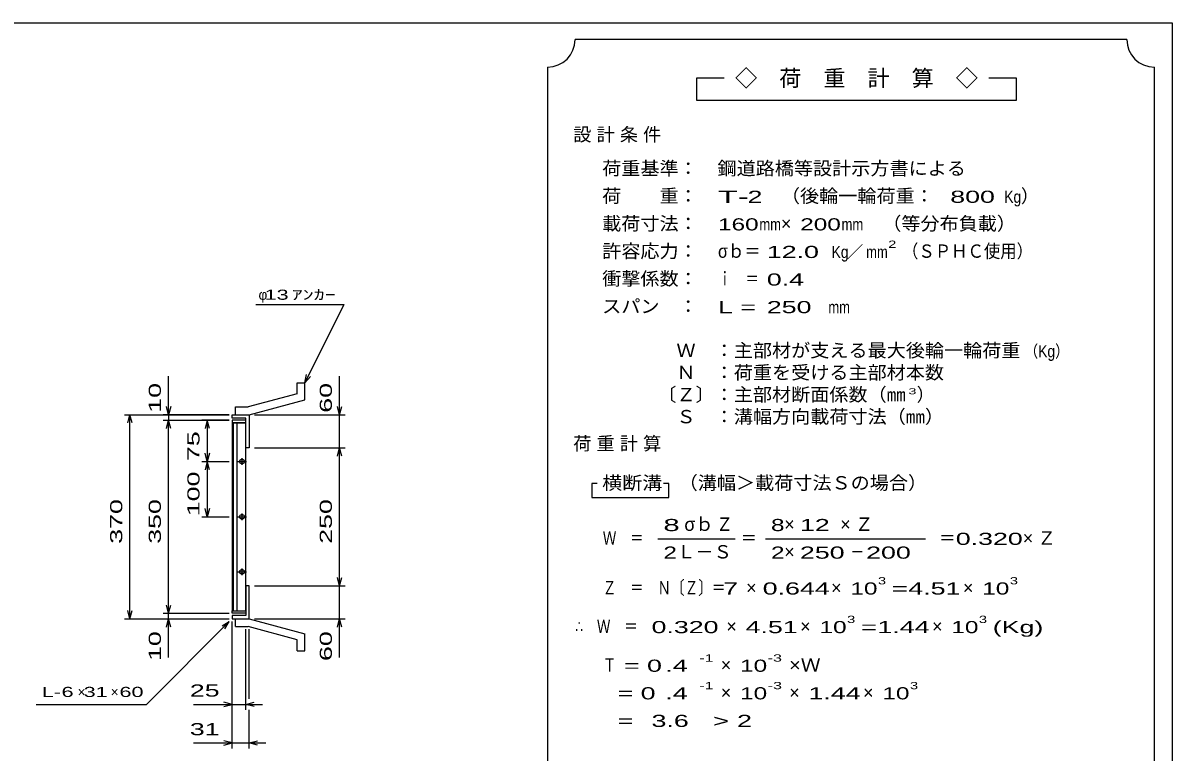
# Model space of a CAD drawing. Units: millimetres, scale not verified. Extents: x -1820 to 1731, y -1282 to 1054.
# Drawn here: x -352 to 1731, y -268 to 1054 of the extents above; entities that cross this region are included whole.
import ezdxf
from ezdxf.enums import TextEntityAlignment as Align

# ---------------------------------------------------------------- set-up
doc = ezdxf.new("R2010")
doc.units = ezdxf.units.MM
doc.header["$LTSCALE"] = 10
for name, color, linetype, lineweight in [('0_2', 150, 'Continuous', 25), ('16', 3, 'Continuous', 25), ('19', 6, 'Continuous', 25), ('22', 2, 'Continuous', 25)]:
    doc.layers.add(name, color=color, linetype=linetype, lineweight=lineweight)
doc.styles.add('ベクトル', font='')
doc.styles.get('ベクトル').set_extended_font_data('ベクトル')

msp = doc.modelspace()

# ---------------------------------------------------------------- linework, layer by layer
at = {"layer": '0_2'}
for p, q in [((-1729, 1053.5), (1731, 1053.5)), ((1731, 1053.5), (1731, -1146.5))]:
    msp.add_line(p, q, dxfattribs=at)
at = {"layer": '16'}
for p, q in [((52, 333.5), (27, 333.5)), ((27, 333.5), (27, 329)), ((52, 329), (52, 333.5)), ((27, 329), (52, 329)), ((27, 329), (27, -12)), ((52, 329), (27, 329)), ((29, 329), (29, -12)), ((36, -12), (36, 329)), ((52, -12), (52, 329)), ((37, 258.5), (53, 258.5)), ((47, 261.5), (43, 261.5)), ((43, 255.5), (47, 255.5)), ((45, 264.5), (45, 252.5)), ((37, 158.5), (53, 158.5)), ((47, 161.5), (43, 161.5)), ((43, 155.5), (47, 155.5)), ((45, 164.5), (45, 152.5)), ((45, 64.5), (45, 52.5)), ((37, 58.5), (53, 58.5)), ((47, 61.5), (43, 61.5)), ((43, 55.5), (47, 55.5)), ((27, -12), (52, -12)), ((27, -16.5), (27, -12)), ((27, -12), (52, -12)), ((52, -16.5), (27, -16.5)), ((52, -12), (52, -16.5))]:
    msp.add_line(p, q, dxfattribs=at)
for centre, radius, start, end in [((43, 258.5), 3, 90, 270), ((45, 258.5), 4, 46.6, 133.4), ((45, 258.5), 4, 226.6, 313.4), ((47, 258.5), 3, 270, 90), ((43, 158.5), 3, 90, 270), ((45, 158.5), 4, 46.6, 133.4), ((45, 158.5), 4, 226.6, 313.4), ((47, 158.5), 3, 270, 90), ((45, 58.5), 4, 46.6, 133.4), ((43, 58.5), 3, 90, 270), ((45, 58.5), 4, 226.6, 313.4), ((47, 58.5), 3, 270, 90)]:
    msp.add_arc(centre, radius, start, end, dxfattribs=at)
at = {"layer": '19'}
for p, q in [((145, 401.5), (159, 401.5)), ((145, 381.5), (145, 401.5)), ((159, 370.5), (159, 401.5)), ((145, 381.5), (56, 357.5)), ((33, 357.5), (56, 357.5)), ((33, 343.5), (33, 357.5)), ((58, 343.5), (159, 370.5)), ((27, 337.5), (27, 343.5)), ((27, 343.5), (57, 343.5)), ((52, 337.5), (27, 337.5)), ((33, 343.5), (58, 343.5)), ((52, 283.5), (52, 337.5)), ((57, 343.5), (58, 342.5)), ((58, 342.5), (58, 283.5)), ((58, 283.5), (52, 283.5)), ((58, 33.5), (52, 33.5)), ((52, 33.5), (52, -20.5)), ((58, -25.5), (58, 33.5)), ((27, -20.5), (27, -26.5)), ((52, -20.5), (27, -20.5)), ((27, -26.5), (57, -26.5)), ((33, -26.5), (58, -26.5)), ((33, -40.5), (33, -26.5)), ((33, -40.5), (56, -40.5)), ((145, -64.5), (56, -40.5)), ((57, -26.5), (58, -25.5)), ((58, -26.5), (159, -53.5)), ((159, -84.5), (159, -53.5)), ((145, -84.5), (145, -64.5)), ((145, -84.5), (159, -84.5))]:
    msp.add_line(p, q, dxfattribs=at)
at = {"layer": '22', "color": 4}
for p, q in [((1649, 1023.5), (649, 1023.5)), ((599, 973.5), (599, -576.5)), ((1699, -576.5), (1699, 973.5)), ((919, 953.5), (869, 953.5)), ((869, 953.5), (869, 913.5)), ((1449, 953.5), (1399, 953.5)), ((1449, 913.5), (1449, 953.5)), ((869, 913.5), (1449, 913.5)), ((70, 543.5), (230, 543.5)), ((159, 401.5), (230, 543.5)), ((-88, 343.5), (-88, 413.5)), ((159, 401.5), (162, 416.1)), ((159, 401.5), (169, 412.5)), ((222, 343.5), (222, 413.5)), ((-88, 343.5), (-92, 358.5)), ((-84, 358.5), (-88, 343.5)), ((222, 343.5), (218, 358.5)), ((222, 343.5), (226, 358.5)), ((-168, 343.5), (22, 343.5)), ((-162, 328.5), (-158, 343.5)), ((-154, 328.5), (-158, 343.5)), ((-158, -26.5), (-158, 343.5)), ((22, 343.5), (-98, 343.5)), ((-98, 333.5), (22, 333.5)), ((-92, 318.5), (-88, 333.5)), ((-88, 343.5), (-88, 333.5)), ((-84, 318.5), (-88, 333.5)), ((-88, -16.5), (-88, 333.5)), ((22, 333.5), (-28, 333.5)), ((-18, 333.5), (-22, 318.5)), ((-14, 318.5), (-18, 333.5)), ((-18, 333.5), (-18, 258.5)), ((68, 343.5), (232, 343.5)), ((222, 283.5), (222, 343.5)), ((-18, 258.5), (-22, 273.5)), ((-14, 273.5), (-18, 258.5)), ((68, 283.5), (232, 283.5)), ((218, 268.5), (222, 283.5)), ((226, 268.5), (222, 283.5)), ((222, 33.5), (222, 283.5)), ((-28, 258.5), (22, 258.5)), ((-18, 258.5), (-22, 243.5)), ((-14, 243.5), (-18, 258.5)), ((-18, 258.5), (-18, 158.5)), ((689, 218.5), (679, 218.5)), ((679, 218.5), (679, 193.5)), ((819, 218.5), (809, 218.5)), ((819, 193.5), (819, 218.5)), ((679, 193.5), (819, 193.5)), ((-18, 158.5), (-22, 173.5)), ((-14, 173.5), (-18, 158.5)), ((-28, 158.5), (22, 158.5)), ((799, 118.5), (939, 118.5)), ((994, 118.5), (1284, 118.5)), ((222, 33.5), (218, 48.5)), ((222, 33.5), (226, 48.5)), ((68, 33.5), (232, 33.5)), ((222, -26.5), (222, 33.5)), ((-158, -26.5), (-162, -11.5)), ((-158, -26.5), (-154, -11.5)), ((-98, -16.5), (22, -16.5)), ((-88, -16.5), (-92, -1.5)), ((-88, -16.5), (-84, -1.5)), ((-88, -26.5), (-88, -16.5)), ((-168, -26.5), (22, -26.5)), ((-128, -181.5), (22, -31.5)), ((-98, -26.5), (22, -26.5)), ((-92, -41.5), (-88, -26.5)), ((-84, -41.5), (-88, -26.5)), ((-88, -96.5), (-88, -26.5)), ((9, -39.5), (22, -31.5)), ((14, -44.5), (22, -31.5)), ((27, -191.5), (27, -31.5)), ((27, -261.5), (27, -31.5)), ((68, -26.5), (232, -26.5)), ((218, -41.5), (222, -26.5)), ((226, -41.5), (222, -26.5)), ((222, -96.5), (222, -26.5)), ((52, -191.5), (52, -45.5)), ((58, -171.5), (58, -45.5)), ((-328, -181.5), (-128, -181.5)), ((-43, -181.5), (27, -181.5)), ((27, -181.5), (12, -177.5)), ((12, -185.5), (27, -181.5)), ((27, -181.5), (52, -181.5)), ((52, -181.5), (67, -177.5)), ((67, -185.5), (52, -181.5)), ((52, -181.5), (82, -181.5)), ((58, -261.5), (58, -191.5)), ((27, -251.5), (12, -247.5)), ((58, -251.5), (73, -247.5)), ((-43, -251.5), (27, -251.5)), ((12, -255.5), (27, -251.5)), ((27, -251.5), (58, -251.5)), ((73, -255.5), (58, -251.5)), ((58, -251.5), (88, -251.5))]:
    msp.add_line(p, q, dxfattribs=at)
for centre, start, end in [((599, 1023.5), 270, 0), ((1699, 1023.5), 180, 270)]:
    msp.add_arc(centre, 50, start, end, dxfattribs=at)

# ---------------------------------------------------------------- texts
at = {"layer": '22', "style": 'ベクトル'}
for s, height, p in [('◇\u3000荷\u3000重\u3000計\u3000算\u3000◇', 29.33, (939, 953.5)), ('）', 24.19, (1457, 740)), ('×', 24.19, (1022, 690)), ('／', 21.99, (1141.5, 638.5)), ('φ', 18.33, (75, 561)), ('）', 24.19, (1268, 380)), ('σｂ', 24.19, (847, 145)), ('×', 24.19, (1028, 145)), ('Ｌ－Ｓ', 24.19, (834, 95)), ('×', 24.19, (1028, 95)), ('×', 24.19, (959, 30)), ('×', 24.19, (1113, 30)), ('×', 24.19, (1352, 30)), ('×', 24.19, (923, -40)), ('×', 24.19, (1057, -40)), ('×', 24.19, (1296, -40)), ('×', 24.19, (913, -110)), ('×', 18.33, (-253, -159)), ('×', 18.33, (-193, -159)), ('×', 24.19, (913, -160)), ('×', 24.19, (1037, -160)), ('×', 24.19, (1171, -160))]:
    msp.add_text(s, height=height, dxfattribs=at).set_placement(p, align=Align.MIDDLE_LEFT)
for s, height, width, p in [('荷重基準：\u3000', 24.19, 1.05, (698, 790)), ('鋼道路橋等設計示方書による', 24.19, 1.05, (907, 790)), ('荷\u3000\u3000重：\u3000', 24.19, 1.05, (698, 740)), ('（後輪一輪荷重：', 24.19, 1.05, (1022, 740)), ('T-', 21.99, 2, (908, 738.5)), (' 2 ', 21.99, 1.65, (948, 738.5)), ('  800', 21.99, 1.65, (1302, 738.5)), ('Kg', 21.99, 0.85, (1427, 738.5)), ('載荷寸法：\u3000', 24.19, 1.05, (698, 690)), ('160', 21.99, 1.5, (908, 688.5)), ('mm', 21.99, 0.8, (983, 688.5)), ('200', 21.99, 1.5, (1057, 688.5)), ('mm', 21.99, 0.8, (1132, 688.5)), ('\u3000（等分布負載）', 24.19, 1.05, (1171, 690)), ('許容応力：\u3000', 24.19, 1.05, (698, 640)), ('σｂ＝', 24.19, 0.9, (908, 640)), (' 12.0', 21.99, 1.65, (983, 638.5)), ('Kg', 21.99, 0.85, (1114, 638.5)), ('2', 13.2, 1.5, (1216.5, 652.5)), ('（ＳＰＨＣ使用）', 24.19, 0.9, (1241.5, 640)), ('mm', 21.99, 0.8, (1176.5, 638.5)), ('衝撃係数：\u3000', 24.19, 1.05, (698, 590)), ('ｉ\u3000＝', 24.19, 0.75, (908, 590)), (' 0.4', 21.99, 1.65, (983, 588.5)), (' 13 ', 18.33, 1.6, (75, 561)), ('ｱﾝｶｰ', 18.33, 1.6, (135, 561)), ('スパン\u3000：\u3000', 24.19, 1.05, (698, 540)), ('L =', 21.99, 1.65, (908, 538.5)), (' 250 ', 21.99, 1.65, (983, 538.5)), ('mm', 21.99, 0.8, (1108, 538.5)), ('\u3000Ｗ\u3000：主部材が支える最大後輪一輪荷重', 24.19, 1.05, (798, 460)), ('（Kg）', 21.99, 0.85, (1463, 458.5)), ('\u3000Ｎ\u3000：荷重を受ける主部材本数', 24.19, 1.05, (798, 420)), ('〔Ｚ〕：主部材断面係数（㎜', 24.19, 1.05, (798, 380)), ('3', 11, 1.8, (1253, 386)), ('\u3000Ｓ\u3000：溝幅方向載荷寸法（㎜）', 24.19, 1.05, (798, 340)), ('横断溝', 24.19, 1.1, (698, 220)), ('\u3000（溝幅＞載荷寸法Ｓの場合）', 24.19, 1.05, (802, 220)), ('8', 21.99, 1.8, (809, 143.5)), ('Ｚ', 24.19, 0.9, (905, 145)), ('8', 21.99, 1.5, (1004, 143.5)), (' 12 ', 21.99, 1.65, (1043, 143.5)), ('Ｗ\u3000＝', 24.19, 0.75, (699, 120)), ('＝', 24.19, 0.9, (949, 120)), ('＝', 24.19, 0.9, (1309, 120)), ('0.320', 21.99, 1.65, (1339, 118.5)), ('2', 21.99, 1.5, (809, 93.5)), ('2', 21.99, 1.5, (1004, 93.5)), (' 250 ', 21.99, 1.65, (1043, 93.5)), (' 200 ', 21.99, 1.65, (1163, 93.5)), ('－', 24.19, 0.75, (1148, 95)), ('Ｚ\u3000＝\u3000Ｎ〔Ｚ〕＝', 24.19, 0.75, (699, 30)), ('3', 13.2, 1.5, (1198, 42.5)), ('3', 13.2, 1.5, (1437, 42.5)), (' 7 ', 21.99, 1.65, (904, 28.5)), ('0.644', 21.99, 1.65, (989, 28.5)), ('10', 21.99, 1.5, (1148, 28.5)), ('=', 21.99, 1.7, (1223, 28.5)), ('4.51', 21.99, 1.65, (1253, 28.5)), ('10', 21.99, 1.5, (1387, 28.5)), ('3', 13.2, 1.5, (1142, -27.5)), ('3', 13.2, 1.5, (1381, -27.5)), ('∴\u3000Ｗ\u3000＝', 24.19, 0.75, (649, -40)), (' 0.320', 21.99, 1.65, (774, -41.5)), ('4.51', 21.99, 1.65, (958, -41.5)), ('10', 21.99, 1.5, (1092, -41.5)), ('=', 21.99, 1.7, (1167, -41.5)), ('1.44', 21.99, 1.65, (1197, -41.5)), ('10', 21.99, 1.5, (1331, -41.5)), ('(Kg)', 21.99, 1.65, (1406, -41.5)), ('Ｔ', 24.19, 0.75, (699, -110)), (' = 0', 21.99, 1.65, (724, -111.5)), (' .4 ', 21.99, 1.65, (799, -111.5)), ('-1', 13.2, 1.65, (874, -97.5)), ('10', 21.99, 1.5, (948, -111.5)), ('-3', 13.2, 1.65, (998, -97.5)), ('×Ｗ', 24.19, 1.1, (1037, -110)), (' 25 ', 21.99, 1.65, (-63, -156.5)), ('-1', 13.2, 1.65, (874, -147.5)), ('-3', 13.2, 1.65, (998, -147.5)), ('3', 13.2, 1.5, (1256, -147.5)), ('L-', 18.33, 1.6, (-318, -159)), (' 6 ', 18.33, 1.6, (-293, -159)), (' 31 ', 18.33, 1.6, (-253, -159)), (' 60 ', 18.33, 1.6, (-188, -159)), ('  = 0', 21.99, 1.65, (699, -161.5)), (' .4 ', 21.99, 1.65, (799, -161.5)), ('10', 21.99, 1.5, (948, -161.5)), ('1.44', 21.99, 1.65, (1072, -161.5)), ('10', 21.99, 1.5, (1206, -161.5)), ('  =', 21.99, 1.65, (699, -211.5)), (' 3.6', 21.99, 1.65, (774, -211.5)), ('>', 21.99, 1.7, (899, -211.5)), (' 2 ', 21.99, 1.65, (929, -211.5)), (' 31 ', 21.99, 1.65, (-63, -226.5))]:
    msp.add_text(s, height=height, dxfattribs=dict(at, width=width)).set_placement(p, align=Align.MIDDLE_LEFT)
at = {"layer": '22', "style": 'ベクトル', "width": 1.65}
for s, p in [(' 10 ', (-113, 333.5)), (' 60 ', (197, 333.5)), (' 75 ', (-43, 246)), (' 100 ', (-43, 146)), (' 370 ', (-183, 96)), (' 350 ', (-113, 96)), (' 250 ', (197, 96)), (' 10 ', (-113, -116.5)), (' 60 ', (197, -116.5))]:
    msp.add_text(s, height=21.99, rotation=90, dxfattribs=at).set_placement(p, align=Align.MIDDLE_LEFT)
at = {"layer": '22', "char_height": 24.19, "attachment_point": 4, "style": 'ベクトル'}
for s, insert in [('\\T1.28;設計条件', (645.5, 850)), ('\\T1.28;荷重計算', (645.5, 290)), ('\\T1.42;×Ｚ', (1129.5, 145)), ('\\T1.42;×Ｚ', (1460.5, 120))]:
    msp.add_mtext(s, dxfattribs=dict(at, insert=insert))

doc.saveas('drawing.dxf')
